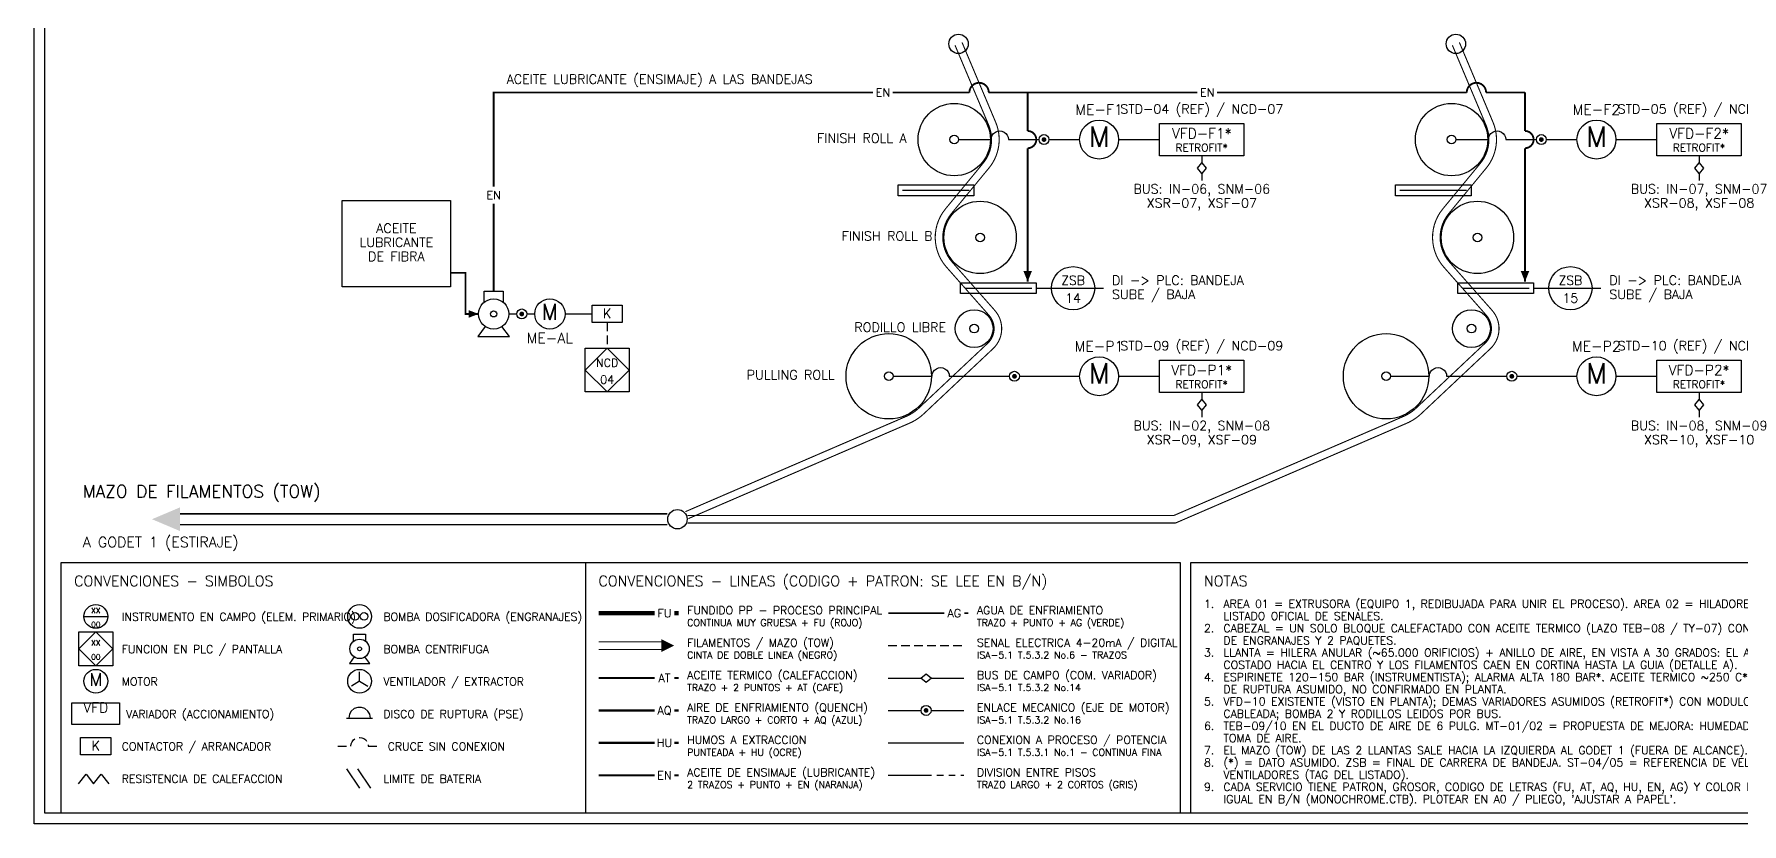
# Model space of a CAD drawing. Extents: x 15 to 2385, y 15 to 1682.
# Drawn here: x 15 to 1594, y 15 to 746 of the extents above; entities that cross this region are included whole.
import ezdxf
from ezdxf.enums import TextEntityAlignment as Align

# ---------------------------------------------------------------- set-up
doc = ezdxf.new("R2010")
doc.units = 0
for name, pattern in [('ACEITE_TERMICO', [40.5, 24, -4.5, 1.5, -4.5, 1.5, -4.5]), ('AGUA', [23.5, 14, -4, 1.5, -4]), ('AIRE_QUENCH', [44, 26, -5, 8, -5]), ('DASHED', [12, 8, -4]), ('ENSIMAJE', [36, 12, -3.5, 12, -3.5, 1.5, -3.5]), ('HUMOS', [6.5, 1.5, -5]), ('PHANTOM', [67, 40, -5, 6, -5, 6, -5])]:
    doc.linetypes.add(name, pattern=pattern)
for name, color, linetype in [('ACEITE_TERMICO', 32, 'ACEITE_TERMICO'), ('AGUA', 94, 'AGUA'), ('AIRE_QUENCH', 150, 'AIRE_QUENCH'), ('COM', 7, 'CONTINUOUS'), ('ENSIMAJE', 30, 'ENSIMAJE'), ('EQUIPOS', 7, 'CONTINUOUS'), ('FUNDIDO', 1, 'CONTINUOUS'), ('HUMOS', 42, 'HUMOS'), ('INSTRUMENTOS', 7, 'CONTINUOUS'), ('MARCO', 7, 'CONTINUOUS'), ('MECANICO', 7, 'CONTINUOUS'), ('PISOS', 8, 'PHANTOM'), ('POTENCIA', 7, 'CONTINUOUS'), ('PRODUCTO', 7, 'CONTINUOUS'), ('SENAL', 7, 'DASHED'), ('TEXTOS', 7, 'CONTINUOUS')]:
    doc.layers.add(name, color=color, linetype=linetype)
doc.styles.get("Standard").update_dxf_attribs({"font": 'romans'})

msp = doc.modelspace()

# ---------------------------------------------------------------- linework, layer by layer
at = {"layer": 'ACEITE_TERMICO', "const_width": 2, "flags": 128}
for points in [[(537, 150), (588.8, 150)], [(607.2, 150), (611, 150)]]:
    msp.add_lwpolyline(points, dxfattribs=at)
at = {"layer": 'AGUA', "const_width": 1.7, "flags": 128}
for points in [[(805, 210), (856.8, 210)], [(875.2, 210), (879, 210)]]:
    msp.add_lwpolyline(points, dxfattribs=at)
at = {"layer": 'AIRE_QUENCH', "const_width": 2.2, "flags": 128}
for points in [[(537, 120), (588.8, 120)], [(607.2, 120), (611, 120)]]:
    msp.add_lwpolyline(points, dxfattribs=at)
at = {"layer": 'COM', "flags": 128}
for points in [[(1095, 633.4248), (1095, 626.9248)], [(1555, 633.4248), (1555, 626.9248)], [(1095, 616.9248), (1095, 610.4248)], [(1555, 616.9248), (1555, 610.4248)], [(1095, 414.3334), (1095, 407.8334)], [(1555, 414.3334), (1555, 407.8334)], [(1095, 397.8334), (1095, 391.3334)], [(1555, 397.8334), (1555, 391.3334)], [(805, 150), (835, 150)], [(845, 150), (875, 150)]]:
    msp.add_lwpolyline(points, dxfattribs=at)
for points in [[(1095, 616.9248), (1091, 621.9248), (1095, 626.9248), (1099, 621.9248)], [(1555, 616.9248), (1551, 621.9248), (1555, 626.9248), (1559, 621.9248)], [(1095, 397.8334), (1091, 402.8334), (1095, 407.8334), (1099, 402.8334)], [(1555, 397.8334), (1551, 402.8334), (1555, 407.8334), (1559, 402.8334)], [(845, 150), (840, 146), (835, 150), (840, 154)]]:
    msp.add_lwpolyline(points, close=True, dxfattribs=at)
at = {"layer": 'ENSIMAJE', "flags": 128}
for points, const_width in [([(880, 692), (880.3067, 694.3294), (881.2058, 696.5), (882.636, 698.364), (884.5, 699.7942), (886.6706, 700.6933), (889, 701), (891.3294, 700.6933), (893.5, 699.7942), (895.364, 698.364), (896.7942, 696.5), (897.6933, 694.3294), (898, 692)], 1.7), ([(1340, 692), (1340.3067, 694.3294), (1341.2058, 696.5), (1342.636, 698.364), (1344.5, 699.7942), (1346.6706, 700.6933), (1349, 701), (1351.3294, 700.6933), (1353.5, 699.7942), (1355.364, 698.364), (1356.7942, 696.5), (1357.6933, 694.3294), (1358, 692)], 1.7), ([(440, 604.8), (440, 692), (790.8, 692)], 1.7), ([(809.2, 692), (880, 692)], 1.7), ([(898, 692), (1090.8, 692)], 1.7), ([(933.9274, 692), (933.9274, 656.4248)], 1.7), ([(1109.2, 692), (1340, 692)], 1.7), ([(1358, 692), (1393.9274, 692)], 1.7), ([(1393.9274, 692), (1393.9274, 656.4248)], 1.7), ([(933.9274, 656.4248), (935.998, 656.1522), (937.9274, 655.353), (939.5843, 654.0817), (940.8556, 652.4248), (941.6548, 650.4954), (941.9274, 648.4248), (941.6548, 646.3542), (940.8556, 644.4248), (939.5843, 642.7679), (937.9274, 641.4966), (935.998, 640.6974), (933.9274, 640.4248)], 1.7), ([(1393.9274, 656.4248), (1395.998, 656.1522), (1397.9274, 655.353), (1399.5843, 654.0817), (1400.8556, 652.4248), (1401.6548, 650.4954), (1401.9274, 648.4248), (1401.6548, 646.3542), (1400.8556, 644.4248), (1399.5843, 642.7679), (1397.9274, 641.4966), (1395.998, 640.6974), (1393.9274, 640.4248)], 1.7), ([(933.9274, 640.4248), (933.9274, 516.8502)], 1.7), ([(1393.9274, 640.4248), (1393.9274, 516.8502)], 1.7), ([(818.0638, 601.4248), (880.0638, 601.4248)], 1.2), ([(1278.0638, 601.4248), (1340.0638, 601.4248)], 1.2), ([(440, 508), (440, 589.2)], 1.7), ([(400, 525), (414, 525), (414, 487), (426, 487)], 1.7), ([(875.9274, 510.8502), (937.9274, 510.8502)], 1.2), ([(1335.9274, 510.8502), (1397.9274, 510.8502)], 1.2), ([(537, 60), (588.8, 60)], 1.7), ([(607.2, 60), (611, 60)], 1.7)]:
    msp.add_lwpolyline(points, dxfattribs=dict(at, const_width=const_width))
at = {"layer": 'ENSIMAJE'}
for points in [[(933.9274, 516.8502), (929.9274, 526.8502), (937.9274, 526.8502)], [(1393.9274, 516.8502), (1389.9274, 526.8502), (1397.9274, 526.8502)], [(426, 487), (417, 483.5), (417, 490.5)]]:
    msp.add_solid(points, dxfattribs=at)
at = {"layer": 'EQUIPOS'}
for q in [(308.379, 142.6), (316, 155.8), (323.621, 142.6)]:
    msp.add_line((316, 147), q, dxfattribs=at)
at = {"layer": 'EQUIPOS', "flags": 128}
for points in [[(1056, 663.4248), (1134, 663.4248), (1134, 633.4248), (1056, 633.4248)], [(1516, 663.4248), (1594, 663.4248), (1594, 633.4248), (1516, 633.4248)], [(814.0638, 606.4248), (884.0638, 606.4248), (884.0638, 596.4248), (814.0638, 596.4248)], [(1274.0638, 606.4248), (1344.0638, 606.4248), (1344.0638, 596.4248), (1274.0638, 596.4248)], [(300, 592), (400, 592), (400, 512), (300, 512)], [(871.9274, 515.8502), (941.9274, 515.8502), (941.9274, 505.8502), (871.9274, 505.8502)], [(1331.9274, 515.8502), (1401.9274, 515.8502), (1401.9274, 505.8502), (1331.9274, 505.8502)], [(531, 495), (559, 495), (559, 479), (531, 479)], [(1056, 444.3334), (1134, 444.3334), (1134, 414.3334), (1056, 414.3334)], [(1516, 444.3334), (1594, 444.3334), (1594, 414.3334), (1516, 414.3334)], [(50, 127), (94, 127), (94, 107), (50, 107)], [(58, 95), (86, 95), (86, 79), (58, 79)]]:
    msp.add_lwpolyline(points, close=True, dxfattribs=at)
for points in [[(431.32, 497.92), (431.32, 508), (448.68, 508), (448.68, 497.92)], [(432.3, 475.38), (425.3, 466), (454.7, 466), (447.7, 475.38)], [(310.42, 184.02), (310.42, 190.5), (321.58, 190.5), (321.58, 184.02)], [(311.05, 169.53), (306.55, 163.5), (325.45, 163.5), (320.95, 169.53)], [(56, 52), (63, 61), (70, 52), (77, 61), (84, 52)]]:
    msp.add_lwpolyline(points, dxfattribs=at)
at = {"layer": 'EQUIPOS'}
for centre, radius in [((870, 737), 9), ((1330, 737), 9), ((866.0638, 648.4248), 33.5), ((1326.0638, 648.4248), 33.5), ((1000, 648.4248), 18), ((1460, 648.4248), 18), ((866.0638, 648.4248), 4), ((1326.0638, 648.4248), 4), ((889.9274, 557.8502), 33.5), ((1349.9274, 557.8502), 33.5), ((889.9274, 557.8502), 4), ((1349.9274, 557.8502), 4), ((440, 487), 14), ((440, 487), 2.8), ((492, 487), 14), ((884.4081, 473.4191), 17.5), ((1344.4081, 473.4191), 17.5), ((884.4081, 473.4191), 4), ((1344.4081, 473.4191), 4), ((805.4673, 429.3334), 39.5), ((1265.4673, 429.3334), 39.5), ((1000, 429.3334), 18), ((1460, 429.3334), 18), ((805.4673, 429.3334), 4), ((1265.4673, 429.3334), 4), ((610, 297), 9), ((316, 207), 11), ((311.82, 207), 3.52), ((320.18, 207), 3.52), ((316, 177), 9), ((316, 177), 1.8), ((72, 147), 11), ((316, 147), 11)]:
    msp.add_circle(centre, radius, dxfattribs=at)
at = {"layer": 'FUNDIDO', "const_width": 4, "flags": 128}
for points in [[(537, 210), (588.8, 210)], [(607.2, 210), (611, 210)]]:
    msp.add_lwpolyline(points, dxfattribs=at)
at = {"layer": 'HUMOS', "const_width": 2.4, "flags": 128}
for points in [[(537, 90), (588.8, 90)], [(607.2, 90), (611, 90)]]:
    msp.add_lwpolyline(points, dxfattribs=at)
at = {"layer": 'INSTRUMENTOS'}
for p, q in [((941.9274, 510.8502), (955.9274, 510.8502)), ((955.9274, 510.8502), (995.9274, 510.8502)), ((1401.9274, 510.8502), (1415.9274, 510.8502)), ((1415.9274, 510.8502), (1455.9274, 510.8502)), ((61, 207), (83, 207)), ((304, 113), (328, 113)), ((805, 90), (875, 90))]:
    msp.add_line(p, q, dxfattribs=at)
at = {"layer": 'INSTRUMENTOS', "flags": 128}
for points in [[(524.77, 455.23), (565.23, 455.23), (565.23, 414.77), (524.77, 414.77)], [(545, 455.23), (565.23, 435), (545, 414.77), (524.77, 435)], [(56.25, 192.75), (87.75, 192.75), (87.75, 161.25), (56.25, 161.25)], [(72, 192.75), (87.75, 177), (72, 161.25), (56.25, 177)]]:
    msp.add_lwpolyline(points, close=True, dxfattribs=at)
msp.add_lwpolyline([(326, 113), (325.3969, 116.4202), (323.6604, 119.4279), (321, 121.6603), (317.7365, 122.8481), (314.2635, 122.8481), (311, 121.6603), (308.3396, 119.4279), (306.6031, 116.4202), (306, 113)], dxfattribs=at)
at = {"layer": 'INSTRUMENTOS'}
for centre, radius in [((975.9274, 510.8502), 20), ((1435.9274, 510.8502), 20), ((72, 207), 11)]:
    msp.add_circle(centre, radius, dxfattribs=at)
at = {"layer": 'MARCO'}
for p, q in [((525, 257), (525, 25)), ((304, 66), (316, 48)), ((314, 66), (326, 48))]:
    msp.add_line(p, q, dxfattribs=at)
at = {"layer": 'MARCO', "flags": 128}
for points in [[(15, 1682), (2385, 1682), (2385, 15), (15, 15)], [(25, 1672), (2375, 1672), (2375, 25), (25, 25)], [(40, 257), (1075, 257), (1075, 25), (40, 25)], [(1085, 257), (1710, 257), (1710, 25), (1085, 25)]]:
    msp.add_lwpolyline(points, close=True, dxfattribs=at)
at = {"layer": 'MECANICO', "flags": 128}
for points in [[(870.0638, 648.4248), (900.0638, 648.4248)], [(900.0638, 648.4248), (900.3364, 650.4954), (901.1356, 652.4248), (902.4069, 654.0817), (904.0638, 655.353), (905.9932, 656.1522), (908.0638, 656.4248), (910.1343, 656.1522), (912.0638, 655.353), (913.7206, 654.0817), (914.992, 652.4248), (915.7912, 650.4954), (916.0638, 648.4248)], [(916.0638, 648.4248), (944.4319, 648.4248)], [(953.6319, 648.4248), (982, 648.4248)], [(1330.0638, 648.4248), (1360.0638, 648.4248)], [(1360.0638, 648.4248), (1360.3364, 650.4954), (1361.1356, 652.4248), (1362.4069, 654.0817), (1364.0638, 655.353), (1365.9932, 656.1522), (1368.0638, 656.4248), (1370.1343, 656.1522), (1372.0638, 655.353), (1373.7206, 654.0817), (1374.992, 652.4248), (1375.7912, 650.4954), (1376.0638, 648.4248)], [(1376.0638, 648.4248), (1404.4319, 648.4248)], [(1413.6319, 648.4248), (1442, 648.4248)], [(454, 487), (461.4, 487)], [(470.6, 487), (478, 487)], [(809.4673, 429.3334), (845.4673, 429.3334)], [(845.4673, 429.3334), (845.7399, 431.4039), (846.5391, 433.3334), (847.8104, 434.9902), (849.4673, 436.2616), (851.3967, 437.0608), (853.4673, 437.3334), (855.5379, 437.0608), (857.4673, 436.2616), (859.1242, 434.9902), (860.3955, 433.3334), (861.1947, 431.4039), (861.4673, 429.3334)], [(861.4673, 429.3334), (917.1337, 429.3334)], [(926.3337, 429.3334), (982, 429.3334)], [(1269.4673, 429.3334), (1305.4673, 429.3334)], [(1305.4673, 429.3334), (1305.7399, 431.4039), (1306.5391, 433.3334), (1307.8104, 434.9902), (1309.4673, 436.2616), (1311.3967, 437.0608), (1313.4673, 437.3334), (1315.5379, 437.0608), (1317.4673, 436.2616), (1319.1242, 434.9902), (1320.3955, 433.3334), (1321.1947, 431.4039), (1321.4673, 429.3334)], [(1321.4673, 429.3334), (1377.1337, 429.3334)], [(1386.3337, 429.3334), (1442, 429.3334)], [(805, 120), (835.4, 120)], [(844.6, 120), (875, 120)]]:
    msp.add_lwpolyline(points, dxfattribs=at)
at = {"layer": 'MECANICO', "const_width": 2.2, "flags": 128}
for points in [[(947.9319, 648.4248, 1), (950.1319, 648.4248, 1)], [(1407.9319, 648.4248, 1), (1410.1319, 648.4248, 1)], [(464.9, 487, 1), (467.1, 487, 1)], [(920.6337, 429.3334, 1), (922.8337, 429.3334, 1)], [(1380.6337, 429.3334, 1), (1382.8337, 429.3334, 1)], [(838.9, 120, 1), (841.1, 120, 1)]]:
    msp.add_lwpolyline(points, format="xyb", close=True, dxfattribs=at)
at = {"layer": 'MECANICO'}
for centre in [(949.0319, 648.4248), (1409.0319, 648.4248), (466, 487), (921.7337, 429.3334), (1381.7337, 429.3334), (840, 120)]:
    msp.add_circle(centre, 4.6, dxfattribs=at)
at = {"layer": 'PISOS', "flags": 128}
msp.add_lwpolyline([(805, 60), (875, 60)], dxfattribs=at)
at = {"layer": 'POTENCIA'}
for p, q in [((1018, 648.4248), (1056, 648.4248)), ((1478, 648.4248), (1516, 648.4248)), ((506, 487), (531, 487)), ((1018, 429.3334), (1056, 429.3334)), ((1478, 429.3334), (1516, 429.3334))]:
    msp.add_line(p, q, dxfattribs=at)
at = {"layer": 'PRODUCTO', "flags": 128}
for points, const_width in [([(866.7743, 735.6418), (897.8338, 661.8754), (898.8007, 659.3043), (899.5462, 656.7312), (900.0898, 654.108), (900.4282, 651.4506), (900.5593, 648.7749), (900.4825, 646.0971), (900.1981, 643.4333), (899.7079, 640.7997), (899.0147, 638.212), (898.1229, 635.6859), (897.0377, 633.2366), (895.7658, 630.8789), (894.3147, 628.6271), (892.6521, 626.4404), (857.8362, 584.1639), (855.3953, 580.8752), (853.2526, 577.2816), (851.4826, 573.4904), (850.1033, 569.5403), (849.1287, 565.4715), (848.5687, 561.3252), (848.429, 557.1435), (848.711, 552.9691), (849.4118, 548.8442), (850.5244, 544.8109), (852.0374, 540.9101), (853.9355, 537.1814), (856.1993, 533.6628), (858.7508, 530.4591), (898.2165, 485.7313), (899.5346, 484.0607), (900.6106, 482.3374), (901.491, 480.5064), (902.1653, 478.5899), (902.6253, 476.6111), (902.8655, 474.5937), (902.883, 472.5621), (902.6775, 470.5409), (902.2516, 468.5544), (901.6103, 466.6266), (900.7615, 464.7808), (899.7154, 463.0392), (898.4845, 461.4229), (897.0173, 459.8815), (833.2404, 399.8561), (832.4839, 399.1617), (831.7268, 398.5005), (830.9536, 397.8583), (830.1646, 397.2355), (829.3604, 396.6325), (828.5416, 396.0496), (827.7084, 395.4872), (826.8616, 394.9457), (826.0017, 394.4254), (825.129, 393.9265), (824.2443, 393.4495), (823.348, 392.9945), (822.4406, 392.562), (821.503, 392.1432), (617.3341, 303.9794)], 1), ([(1333.2257, 738.3582), (1364.338, 664.4665), (1365.4485, 661.5135), (1366.3454, 658.4179), (1366.9993, 655.2621), (1367.4065, 652.065), (1367.5643, 648.846), (1367.4718, 645.6244), (1367.1297, 642.4197), (1366.5399, 639.2513), (1365.706, 636.1381), (1364.6331, 633.099), (1363.3275, 630.1524), (1361.7973, 627.316), (1360.0516, 624.6068), (1358.1421, 622.0954), (1323.3519, 579.8503), (1321.2268, 576.987), (1319.4459, 574.0002), (1317.9748, 570.8492), (1316.8285, 567.5662), (1316.0184, 564.1845), (1315.553, 560.7383), (1315.4369, 557.2629), (1315.6713, 553.7934), (1316.2538, 550.3651), (1317.1785, 547.0129), (1318.436, 543.7708), (1320.0135, 540.6718), (1321.895, 537.7474), (1324.1164, 534.9581), (1363.5926, 490.2184), (1365.2685, 488.0945), (1366.7523, 485.7179), (1367.9664, 483.1929), (1368.8963, 480.55), (1369.5307, 477.821), (1369.8619, 475.0389), (1369.886, 472.2372), (1369.6027, 469.4498), (1369.0153, 466.7104), (1368.131, 464.0518), (1366.9604, 461.5063), (1365.5177, 459.1046), (1363.8203, 456.8756), (1361.955, 454.916), (1298.0063, 394.729), (1297.1539, 393.9464), (1296.2659, 393.1709), (1295.359, 392.4177), (1294.4337, 391.6873), (1293.4905, 390.98), (1292.53, 390.2964), (1291.5529, 389.6368), (1290.5597, 389.0017), (1289.5511, 388.3914), (1288.5276, 387.8063), (1287.4899, 387.2468), (1286.4387, 386.7132), (1285.3745, 386.2059), (1284.3179, 385.734), (1070.7234, 293.5), (619.5, 293.5)], 1), ([(1326.7743, 735.6418), (1357.8338, 661.8754), (1358.8007, 659.3043), (1359.5462, 656.7312), (1360.0898, 654.108), (1360.4282, 651.4506), (1360.5593, 648.7749), (1360.4825, 646.0971), (1360.1981, 643.4333), (1359.7079, 640.7997), (1359.0147, 638.212), (1358.1229, 635.6859), (1357.0377, 633.2366), (1355.7658, 630.8789), (1354.3147, 628.6271), (1352.6521, 626.4404), (1317.8362, 584.1639), (1315.3953, 580.8752), (1313.2526, 577.2816), (1311.4826, 573.4904), (1310.1033, 569.5403), (1309.1287, 565.4715), (1308.5687, 561.3252), (1308.429, 557.1435), (1308.711, 552.9691), (1309.4118, 548.8442), (1310.5244, 544.8109), (1312.0374, 540.9101), (1313.9355, 537.1814), (1316.1993, 533.6628), (1318.7508, 530.4591), (1358.2165, 485.7313), (1359.5346, 484.0607), (1360.6106, 482.3374), (1361.491, 480.5064), (1362.1653, 478.5899), (1362.6253, 476.6111), (1362.8655, 474.5937), (1362.883, 472.5621), (1362.6775, 470.5409), (1362.2516, 468.5544), (1361.6103, 466.6266), (1360.7615, 464.7808), (1359.7154, 463.0392), (1358.4845, 461.4229), (1357.0173, 459.8815), (1293.2404, 399.8561), (1292.4839, 399.1617), (1291.7268, 398.5005), (1290.9536, 397.8583), (1290.1646, 397.2355), (1289.3604, 396.6325), (1288.5416, 396.0496), (1287.7084, 395.4872), (1286.8616, 394.9457), (1286.0017, 394.4254), (1285.129, 393.9265), (1284.2443, 393.4495), (1283.348, 392.9945), (1282.4406, 392.562), (1281.503, 392.1432), (1069.2766, 300.5), (619.5, 300.5)], 1), ([(873.2257, 738.3582), (904.338, 664.4665), (905.4485, 661.5135), (906.3454, 658.4179), (906.9993, 655.2621), (907.4065, 652.065), (907.5643, 648.846), (907.4718, 645.6244), (907.1297, 642.4197), (906.5399, 639.2513), (905.706, 636.1381), (904.6331, 633.099), (903.3275, 630.1524), (901.7973, 627.316), (900.0516, 624.6068), (898.1421, 622.0954), (863.3519, 579.8503), (861.2268, 576.987), (859.4459, 574.0002), (857.9748, 570.8492), (856.8285, 567.5662), (856.0184, 564.1845), (855.553, 560.7383), (855.4369, 557.2629), (855.6713, 553.7934), (856.2538, 550.3651), (857.1785, 547.0129), (858.436, 543.7708), (860.0135, 540.6718), (861.895, 537.7474), (864.1164, 534.9581), (903.5926, 490.2184), (905.2685, 488.0945), (906.7523, 485.7179), (907.9664, 483.1929), (908.8963, 480.55), (909.5307, 477.821), (909.8619, 475.0389), (909.886, 472.2372), (909.6027, 469.4498), (909.0153, 466.7104), (908.131, 464.0518), (906.9604, 461.5063), (905.5177, 459.1046), (903.8203, 456.8756), (901.955, 454.916), (838.0063, 394.729), (837.1539, 393.9464), (836.2659, 393.1709), (835.359, 392.4177), (834.4337, 391.6873), (833.4905, 390.98), (832.53, 390.2964), (831.5529, 389.6368), (830.5597, 389.0017), (829.5511, 388.3914), (828.5276, 387.8063), (827.4899, 387.2468), (826.4387, 386.7132), (825.3745, 386.2059), (824.3179, 385.734), (620.1091, 297.5529)], 1), ([(600.5, 302), (150, 302)], 1.4), ([(600.5, 292), (150, 292)], 1.4), ([(537, 183.5), (597, 183.5)], 1), ([(537, 176.5), (597, 176.5)], 1)]:
    msp.add_lwpolyline(points, dxfattribs=dict(at, const_width=const_width))
at = {"layer": 'PRODUCTO'}
for points in [[(124, 297), (150, 308), (150, 286)], [(607, 180), (595, 174), (595, 186)]]:
    msp.add_solid(points, dxfattribs=at)
at = {"layer": 'SENAL'}
for p, q in [((995.9274, 510.8502), (1007.9274, 510.8502)), ((1455.9274, 510.8502), (1467.9274, 510.8502)), ((545, 479), (545, 455.23)), ((296, 87), (308, 87)), ((324, 87), (336, 87))]:
    msp.add_line(p, q, dxfattribs=at)
at = {"layer": 'SENAL', "flags": 128}
for points in [[(805, 180), (875, 180)], [(308, 87), (308.2726, 89.0706), (309.0718, 91), (310.3431, 92.6569), (312, 93.9282), (313.9294, 94.7274), (316, 95), (318.0706, 94.7274), (320, 93.9282), (321.6569, 92.6569), (322.9282, 91), (323.7274, 89.0706), (324, 87)]]:
    msp.add_lwpolyline(points, dxfattribs=at)

# ---------------------------------------------------------------- texts
at = {"layer": 'ACEITE_TERMICO'}
msp.add_text('AT', height=7.6, dxfattribs=at).set_placement((598, 146.2), align=Align.CENTER)
at = {"layer": 'AGUA'}
msp.add_text('AG', height=7.6, dxfattribs=at).set_placement((866, 206.2), align=Align.CENTER)
at = {"layer": 'AIRE_QUENCH'}
msp.add_text('AQ', height=7.6, dxfattribs=at).set_placement((598, 116.2), align=Align.CENTER)
at = {"layer": 'ENSIMAJE'}
for p in [(800, 688.2), (1100, 688.2), (440, 593.2), (598, 56.2)]:
    msp.add_text('EN', height=7.6, dxfattribs=at).set_placement(p, align=Align.CENTER)
at = {"layer": 'EQUIPOS'}
for height, p in [(18.9, (1000, 641.5848)), (18.9, (1460, 641.5848)), (14.7, (492, 481.68)), (18.9, (1000, 422.4934)), (18.9, (1460, 422.4934)), (11.55, (72, 142.82))]:
    msp.add_text('M', height=height, dxfattribs=at).set_placement(p, align=Align.CENTER)
at = {"layer": 'FUNDIDO'}
msp.add_text('FU', height=7.6, dxfattribs=at).set_placement((598, 206.2), align=Align.CENTER)
at = {"layer": 'HUMOS'}
msp.add_text('HU', height=7.6, dxfattribs=at).set_placement((598, 86.2), align=Align.CENTER)
at = {"layer": 'INSTRUMENTOS'}
for s, height, p in [('ZSB', 8.4, (975.9274, 513.8502)), ('ZSB', 8.4, (1435.9274, 513.8502)), ('14', 8.4, (975.9274, 497.4502)), ('15', 8.4, (1435.9274, 497.4502)), ('NCD', 7.56, (545, 438)), ('04', 7.56, (545, 422.44)), ('XX', 5, (72, 210)), ('00', 5, (72, 197)), ('XX', 5, (72, 180)), ('00', 5, (72, 167))]:
    msp.add_text(s, height=height, dxfattribs=at).set_placement(p, align=Align.CENTER)
at = {"layer": 'TEXTOS'}
for s, height, p in [('ACEITE LUBRICANTE (ENSIMAJE) A LAS BANDEJAS', 8.6, (452, 700)), ('DI -> PLC: BANDEJA', 8.6, (1011.9274, 513.8502)), ('DI -> PLC: BANDEJA', 8.6, (1471.9274, 513.8502)), ('SUBE / BAJA', 8.6, (1011.9274, 500.8502)), ('SUBE / BAJA', 8.6, (1471.9274, 500.8502)), ('MAZO DE FILAMENTOS (TOW)', 11.5, (60, 317)), ('A GODET 1 (ESTIRAJE)', 9.6, (60, 271)), ('CONVENCIONES - SIMBOLOS', 9.6, (52, 235)), ('CONVENCIONES - LINEAS (CODIGO + PATRON: SE LEE EN B/N)', 9.6, (537, 235)), ('NOTAS', 9.6, (1097, 235)), ('1.', 7.4, (1097, 215)), ('AREA 01 = EXTRUSORA (EQUIPO 1, REDIBUJADA PARA UNIR EL PROCESO). AREA 02 = HILADORES 1 Y 2. TAGS SEGUN EL', 7.4, (1115, 215)), ('INSTRUMENTO EN CAMPO (ELEM. PRIMARIO)', 7.4, (96, 203)), ('BOMBA DOSIFICADORA (ENGRANAJES)', 7.4, (338, 203)), ('CONTINUA MUY GRUESA + FU (ROJO)', 6.4, (619, 198)), ('FUNDIDO PP - PROCESO PRINCIPAL', 7.4, (619, 209)), ('TRAZO + PUNTO + AG (VERDE)', 6.4, (887, 198)), ('AGUA DE ENFRIAMIENTO', 7.4, (887, 209)), ('LISTADO OFICIAL DE SENALES.', 7.4, (1115, 203.7)), ('2.', 7.4, (1097, 192.4)), ('CABEZAL = UN SOLO BLOQUE CALEFACTADO CON ACEITE TERMICO (LAZO TEB-08 / TY-07) CON DISTRIBUIDOR, 2 BOMBAS', 7.4, (1115, 192.4)), ('FUNCION EN PLC / PANTALLA', 7.4, (96, 173)), ('BOMBA CENTRIFUGA', 7.4, (338, 173)), ('CINTA DE DOBLE LINEA (NEGRO)', 6.4, (619, 168)), ('FILAMENTOS / MAZO (TOW)', 7.4, (619, 179)), ('SENAL ELECTRICA 4-20mA / DIGITAL', 7.4, (887, 179)), ('ISA-5.1 T.5.3.2 No.6 - TRAZOS', 6.4, (887, 168)), ('3.', 7.4, (1097, 169.8)), ('DE ENGRANAJES Y 2 PAQUETES.', 7.4, (1115, 181.1)), ('LLANTA = HILERA ANULAR (~65.000 ORIFICIOS) + ANILLO DE AIRE, EN VISTA A 30 GRADOS: EL AIRE ENTRA POR EL', 7.4, (1115, 169.8)), ('COSTADO HACIA EL CENTRO Y LOS FILAMENTOS CAEN EN CORTINA HASTA LA GUIA (DETALLE A).', 7.4, (1115, 158.5)), ('MOTOR', 7.4, (96, 143)), ('VENTILADOR / EXTRACTOR', 7.4, (338, 143)), ('TRAZO + 2 PUNTOS + AT (CAFE)', 6.4, (619, 138)), ('ACEITE TERMICO (CALEFACCION)', 7.4, (619, 149)), ('ISA-5.1 T.5.3.2 No.14', 6.4, (887, 138)), ('BUS DE CAMPO (COM. VARIADOR)', 7.4, (887, 149)), ('4.', 7.4, (1097, 147.2)), ('ESPIRINETE 120-150 BAR (INSTRUMENTISTA); ALARMA ALTA 180 BAR*. ACEITE TERMICO ~250 C*. PSE-01/02 = DISCO', 7.4, (1115, 147.2)), ('DE RUPTURA ASUMIDO, NO CONFIRMADO EN PLANTA.', 7.4, (1115, 135.9)), ('AIRE DE ENFRIAMIENTO (QUENCH)', 7.4, (619, 119)), ('ENLACE MECANICO (EJE DE MOTOR)', 7.4, (887, 119)), ('5.', 7.4, (1097, 124.6)), ('VFD-10 EXISTENTE (VISTO EN PLANTA); DEMAS VARIADORES ASUMIDOS (RETROFIT*) CON MODULO DE BUS. BOMBA 1', 7.4, (1115, 124.6)), ('VARIADOR (ACCIONAMIENTO)', 7.4, (100, 113)), ('DISCO DE RUPTURA (PSE)', 7.4, (338, 113)), ('TRAZO LARGO + CORTO + AQ (AZUL)', 6.4, (619, 108)), ('ISA-5.1 T.5.3.2 No.16', 6.4, (887, 108)), ('TEB-09/10 EN EL DUCTO DE AIRE DE 6 PULG. MT-01/02 = PROPUESTA DE MEJORA: HUMEDAD / PUNTO DE ROCIO EN LA', 7.4, (1115, 102)), ('CABLEADA; BOMBA 2 Y RODILLOS LEIDOS POR BUS.', 7.4, (1115, 113.3)), ('HUMOS A EXTRACCION', 7.4, (619, 89)), ('CONEXION A PROCESO / POTENCIA', 7.4, (887, 89)), ('6.', 7.4, (1097, 102)), ('TOMA DE AIRE.', 7.4, (1115, 90.7)), ('CONTACTOR / ARRANCADOR', 7.4, (96, 83)), ('CRUCE SIN CONEXION', 7.4, (342, 83)), ('PUNTEADA + HU (OCRE)', 6.4, (619, 78)), ('ISA-5.1 T.5.3.1 No.1 - CONTINUA FINA', 6.4, (887, 78)), ('7.', 7.4, (1097, 79.4)), ('EL MAZO (TOW) DE LAS 2 LLANTAS SALE HACIA LA IZQUIERDA AL GODET 1 (FUERA DE ALCANCE).', 7.4, (1115, 79.4)), ('ACEITE DE ENSIMAJE (LUBRICANTE)', 7.4, (619, 59)), ('DIVISION ENTRE PISOS', 7.4, (887, 59)), ('8.', 7.4, (1097, 68.1)), ('VENTILADORES (TAG DEL LISTADO).', 7.4, (1115, 56.8)), ('(*) = DATO ASUMIDO. ZSB = FINAL DE CARRERA DE BANDEJA. ST-04/05 = REFERENCIA DE VELOCIDAD DE LOS', 7.4, (1115, 68.1)), ('RESISTENCIA DE CALEFACCION', 7.4, (96, 53)), ('LIMITE DE BATERIA', 7.4, (338, 53)), ('2 TRAZOS + PUNTO + EN (NARANJA)', 6.4, (619, 48)), ('TRAZO LARGO + 2 CORTOS (GRIS)', 6.4, (887, 48)), ('9.', 7.4, (1097, 45.5)), ('CADA SERVICIO TIENE PATRON, GROSOR, CODIGO DE LETRAS (FU, AT, AQ, HU, EN, AG) Y COLOR PROPIOS: SE LEE', 7.4, (1115, 45.5)), ("IGUAL EN B/N (MONOCHROME.CTB). PLOTEAR EN A0 / PLIEGO, 'AJUSTAR A PAPEL'.", 7.4, (1115, 34.2))]:
    msp.add_text(s, height=height, dxfattribs=at).set_placement(p)
for s, height, p in [('ME-F1', 9.6, (1000, 671.4248)), ('STD-04 (REF) / NCD-07', 8.6, (1095, 672.4248)), ('ME-F2', 9.6, (1460, 671.4248)), ('STD-05 (REF) / NCD-08', 8.6, (1555, 672.4248)), ('VFD-F1*', 9.4, (1095, 649.4248)), ('VFD-F2*', 9.4, (1555, 649.4248)), ('RETROFIT*', 7.2, (1095, 637.4248)), ('RETROFIT*', 7.2, (1555, 637.4248)), ('BUS: IN-06, SNM-06', 8.6, (1095, 598.4248)), ('BUS: IN-07, SNM-07', 8.6, (1555, 598.4248)), ('XSR-07, XSF-07', 8.6, (1095, 585.4248)), ('XSR-08, XSF-08', 8.6, (1555, 585.4248)), ('ACEITE', 8.6, (350, 562)), ('LUBRICANTE', 8.6, (350, 549)), ('DE FIBRA', 8.6, (350, 536)), ('K', 9, (545, 483)), ('ME-AL', 9.6, (492, 460)), ('ME-P1', 9.6, (1000, 452.3334)), ('STD-09 (REF) / NCD-09', 8.6, (1095, 453.3334)), ('ME-P2', 9.6, (1460, 452.3334)), ('STD-10 (REF) / NCD-10', 8.6, (1555, 453.3334)), ('VFD-P1*', 9.4, (1095, 430.3334)), ('VFD-P2*', 9.4, (1555, 430.3334)), ('RETROFIT*', 7.2, (1095, 418.3334)), ('RETROFIT*', 7.2, (1555, 418.3334)), ('BUS: IN-02, SNM-08', 8.6, (1095, 379.3334)), ('BUS: IN-08, SNM-09', 8.6, (1555, 379.3334)), ('XSR-09, XSF-09', 8.6, (1095, 366.3334)), ('XSR-10, XSF-10', 8.6, (1555, 366.3334)), ('VFD', 9.4, (72, 118)), ('K', 9, (72, 83))]:
    msp.add_text(s, height=height, dxfattribs=at).set_placement(p, align=Align.CENTER)
for s, p in [('FINISH ROLL A', (822.0638, 645.4248)), ('FINISH ROLL B', (845.9274, 554.8502)), ('RODILLO LIBRE', (858.4081, 470.4191)), ('PULLING ROLL', (755.4673, 426.3334))]:
    msp.add_text(s, height=8.6, dxfattribs=at).set_placement(p, align=Align.RIGHT)

doc.saveas('drawing.dxf')
